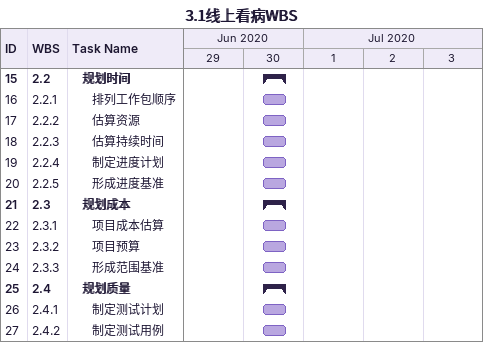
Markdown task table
3.1线上看病WBS

| ID | WBS | Task | Start | Finish |
|---|---|---|---|---|
| 15 | 2.2 | **规划时间** | 2020-06-30 | 2020-06-30 |
| 16 | 2.2.1 | 排列工作包顺序 | 2020-06-30 | 2020-06-30 |
| 17 | 2.2.2 | 估算资源 | 2020-06-30 | 2020-06-30 |
| 18 | 2.2.3 | 估算持续时间 | 2020-06-30 | 2020-06-30 |
| 19 | 2.2.4 | 制定进度计划 | 2020-06-30 | 2020-06-30 |
| 20 | 2.2.5 | 形成进度基准 | 2020-06-30 | 2020-06-30 |
| 21 | 2.3 | **规划成本** | 2020-06-30 | 2020-06-30 |
| 22 | 2.3.1 | 项目成本估算 | 2020-06-30 | 2020-06-30 |
| 23 | 2.3.2 | 项目预算 | 2020-06-30 | 2020-06-30 |
| 24 | 2.3.3 | 形成范围基准 | 2020-06-30 | 2020-06-30 |
| 25 | 2.4 | **规划质量** | 2020-06-30 | 2020-06-30 |
| 26 | 2.4.1 | 制定测试计划 | 2020-06-30 | 2020-06-30 |
| 27 | 2.4.2 | 制定测试用例 | 2020-06-30 | 2020-06-30 |
